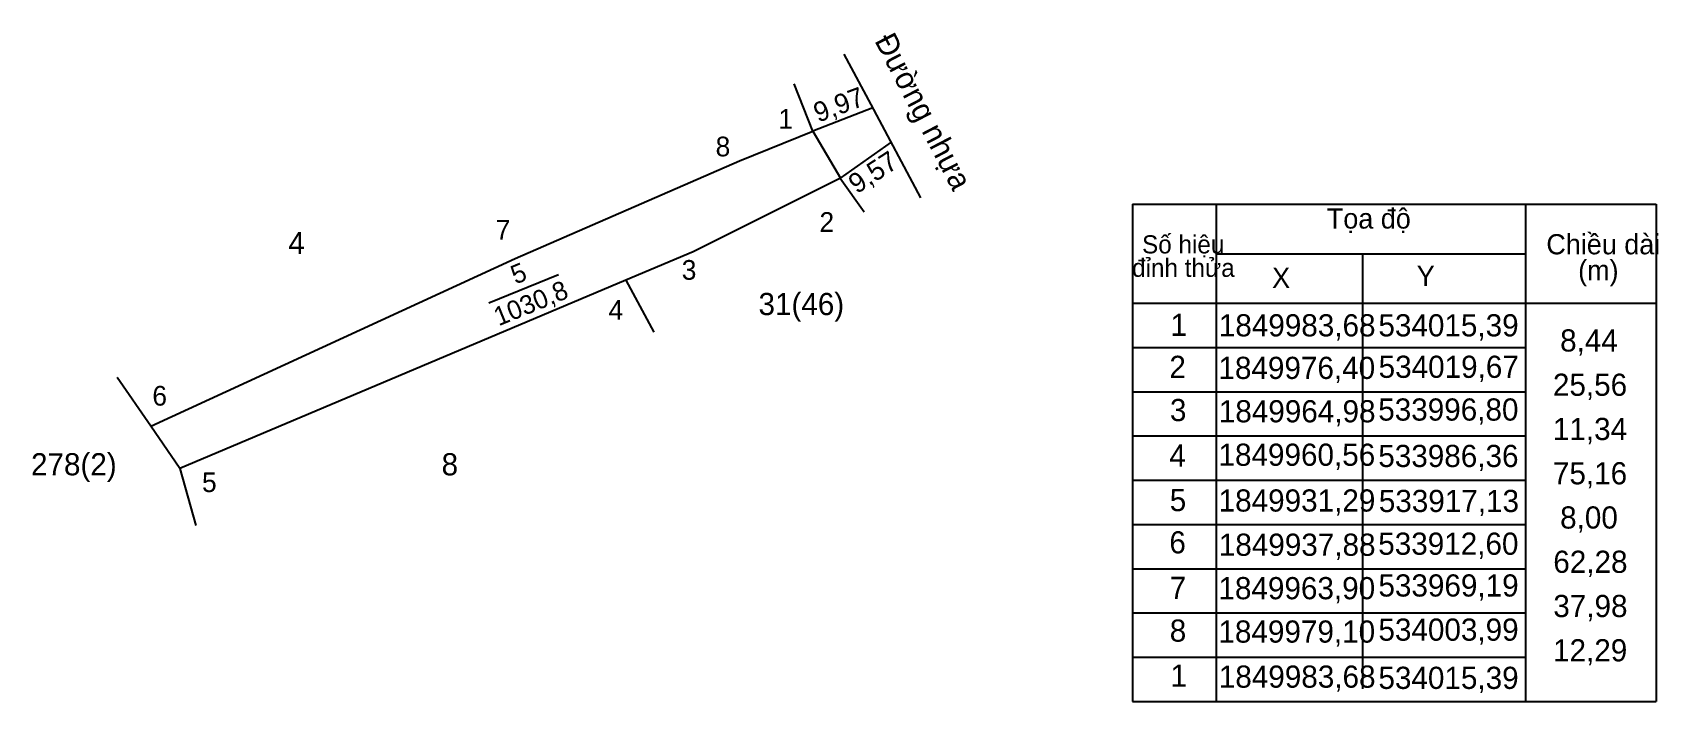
# Model space of a CAD drawing. Extents: x 533894 to 534147, y 1849895 to 1849999.
import ezdxf

# ---------------------------------------------------------------- set-up
doc = ezdxf.new("R2010")
doc.units = 0
doc.layers.add('Level 6', color=7, linetype='Continuous')

msp = doc.modelspace()

# ---------------------------------------------------------------- linework, layer by layer
at = {"layer": 'Level 6'}
for p, q in [((534015.39, 1849983.68), (534012.52, 1849991.06)), ((534024.71, 1849987.3), (534015.39, 1849983.68)), ((534027.54, 1849981.97), (534019.66, 1849976.41)), ((534019.66, 1849976.41), (534023.34, 1849971.19)), ((534065.02, 1849972.36), (534065.02, 1849895.11)), ((534065.02, 1849972.36), (534146.31, 1849972.36)), ((534078, 1849972.36), (534078, 1849895.11)), ((534126.09, 1849895.11), (534126.09, 1849972.36)), ((534146.31, 1849972.36), (534146.31, 1849895.11)), ((534078, 1849964.66), (534126.09, 1849964.66)), ((534100.76, 1849964.66), (534100.76, 1849897.06)), ((533965.11, 1849957.05), (533975.89, 1849961.46)), ((533986.36, 1849960.56), (533990.72, 1849952.49)), ((534065.02, 1849956.98), (534146.31, 1849956.98)), ((534065.02, 1849950.11), (534126.09, 1849950.11)), ((533912.6, 1849937.88), (533907.4, 1849945.45)), ((534065.02, 1849943.23), (534126.09, 1849943.23)), ((534065.02, 1849936.36), (534126.09, 1849936.36)), ((533917.13, 1849931.29), (533919.62, 1849922.46)), ((534065.02, 1849929.48), (534126.09, 1849929.48)), ((534065.02, 1849922.61), (534126.09, 1849922.61)), ((534065.02, 1849915.73), (534126.09, 1849915.73)), ((534065.02, 1849908.86), (534126.09, 1849908.86)), ((534065.02, 1849901.98), (534126.09, 1849901.98)), ((534065.02, 1849895.11), (534146.31, 1849895.11))]:
    msp.add_line(p, q, dxfattribs=at)
msp.add_lwpolyline([(534020.21, 1849995.66), (534024.42, 1849987.84), (534032.13, 1849973.35)], dxfattribs=at)
msp.add_lwpolyline([(534003.99, 1849979.1), (534015.39, 1849983.68), (534019.67, 1849976.4), (533996.8, 1849964.98), (533986.36, 1849960.56), (533917.13, 1849931.29), (533912.6, 1849937.88), (533969.18, 1849963.9)], close=True, dxfattribs=at)

# ---------------------------------------------------------------- texts
for s, height, rotation, p in [('Đường nhựa', 3.441, 297.5158, (534024.91, 1849997.77)), ('9,97', 3.059, 20.3985, (534016.22, 1849985.01)), ('9,57', 3.059, 33.16, (534022.22, 1849973.88)), ('5', 2.93, 22.2124, (533969.24, 1849959.86)), ('1030,8', 2.925, 22.2124, (533966.61, 1849953.38))]:
    msp.add_text(s, height=height, rotation=rotation, dxfattribs=at).set_placement(p)
for s, height, p in [('1', 3.06, (534010.05, 1849984.09)), ('8', 3.06, (534000.3, 1849979.79)), ('2', 3.06, (534016.43, 1849968.06)), ('Tọa độ', 3.131, (534095.2, 1849968.57)), ('7', 3.06, (533966.15, 1849966.84)), ('4', 3.44, (533933.96, 1849964.62)), ('Số hiệu', 2.818, (534066.51, 1849964.71)), ('Chiều dài', 3.131, (534129.28, 1849964.57)), ('3', 3.06, (533995.04, 1849960.62)), ('đỉnh thửa', 2.818, (534064.96, 1849961.07)), ('(m)', 3.131, (534134.22, 1849960.53)), ('X', 3.13, (534086.7, 1849959.36)), ('Y', 3.13, (534109.16, 1849959.67)), ('31(46)', 3.441, (534006.96, 1849955.13)), ('4', 3.06, (533983.68, 1849954.41)), ('1', 3.44, (534070.93, 1849951.9)), ('1849983,68', 3.444, (534078.43, 1849951.82)), ('534015,39', 3.444, (534103.21, 1849951.82)), ('8,44', 3.444, (534131.42, 1849949.47)), ('2', 3.44, (534070.75, 1849945.37)), ('1849976,40', 3.444, (534078.37, 1849945.21)), ('534019,67', 3.444, (534103.24, 1849945.38)), ('25,56', 3.444, (534130.3, 1849942.59)), ('6', 3.06, (533912.85, 1849941.07)), ('3', 3.44, (534070.84, 1849938.66)), ('1849964,98', 3.444, (534078.43, 1849938.47)), ('533996,80', 3.444, (534103.18, 1849938.74)), ('11,34', 3.444, (534130.29, 1849935.72)), ('278(2)', 3.441, (533894.01, 1849930.24)), ('8', 3.44, (533957.76, 1849930.24)), ('4', 3.44, (534070.74, 1849931.59)), ('1849960,56', 3.444, (534078.38, 1849931.72)), ('533986,36', 3.444, (534103.19, 1849931.53)), ('5', 3.06, (533920.56, 1849927.64)), ('75,16', 3.444, (534130.3, 1849928.84)), ('5', 3.44, (534070.81, 1849924.67)), ('1849931,29', 3.444, (534078.4, 1849924.61)), ('533917,13', 3.444, (534103.27, 1849924.54)), ('8,00', 3.444, (534131.42, 1849921.97)), ('6', 3.44, (534070.75, 1849918.11)), ('1849937,88', 3.444, (534078.43, 1849917.74)), ('533912,60', 3.444, (534103.18, 1849917.9)), ('62,28', 3.444, (534130.36, 1849915.09)), ('7', 3.44, (534070.81, 1849911.04)), ('1849963,90', 3.444, (534078.37, 1849910.99)), ('533969,19', 3.444, (534103.21, 1849911.41)), ('37,98', 3.444, (534130.36, 1849908.22)), ('8', 3.44, (534070.81, 1849904.4)), ('1849979,10', 3.444, (534078.37, 1849904.25)), ('534003,99', 3.444, (534103.21, 1849904.55)), ('12,29', 3.444, (534130.32, 1849901.34)), ('1', 3.44, (534070.93, 1849897.41)), ('1849983,68', 3.444, (534078.43, 1849897.25)), ('534015,39', 3.444, (534103.21, 1849897.06))]:
    msp.add_text(s, height=height, dxfattribs=at).set_placement(p)

doc.saveas('drawing.dxf')
